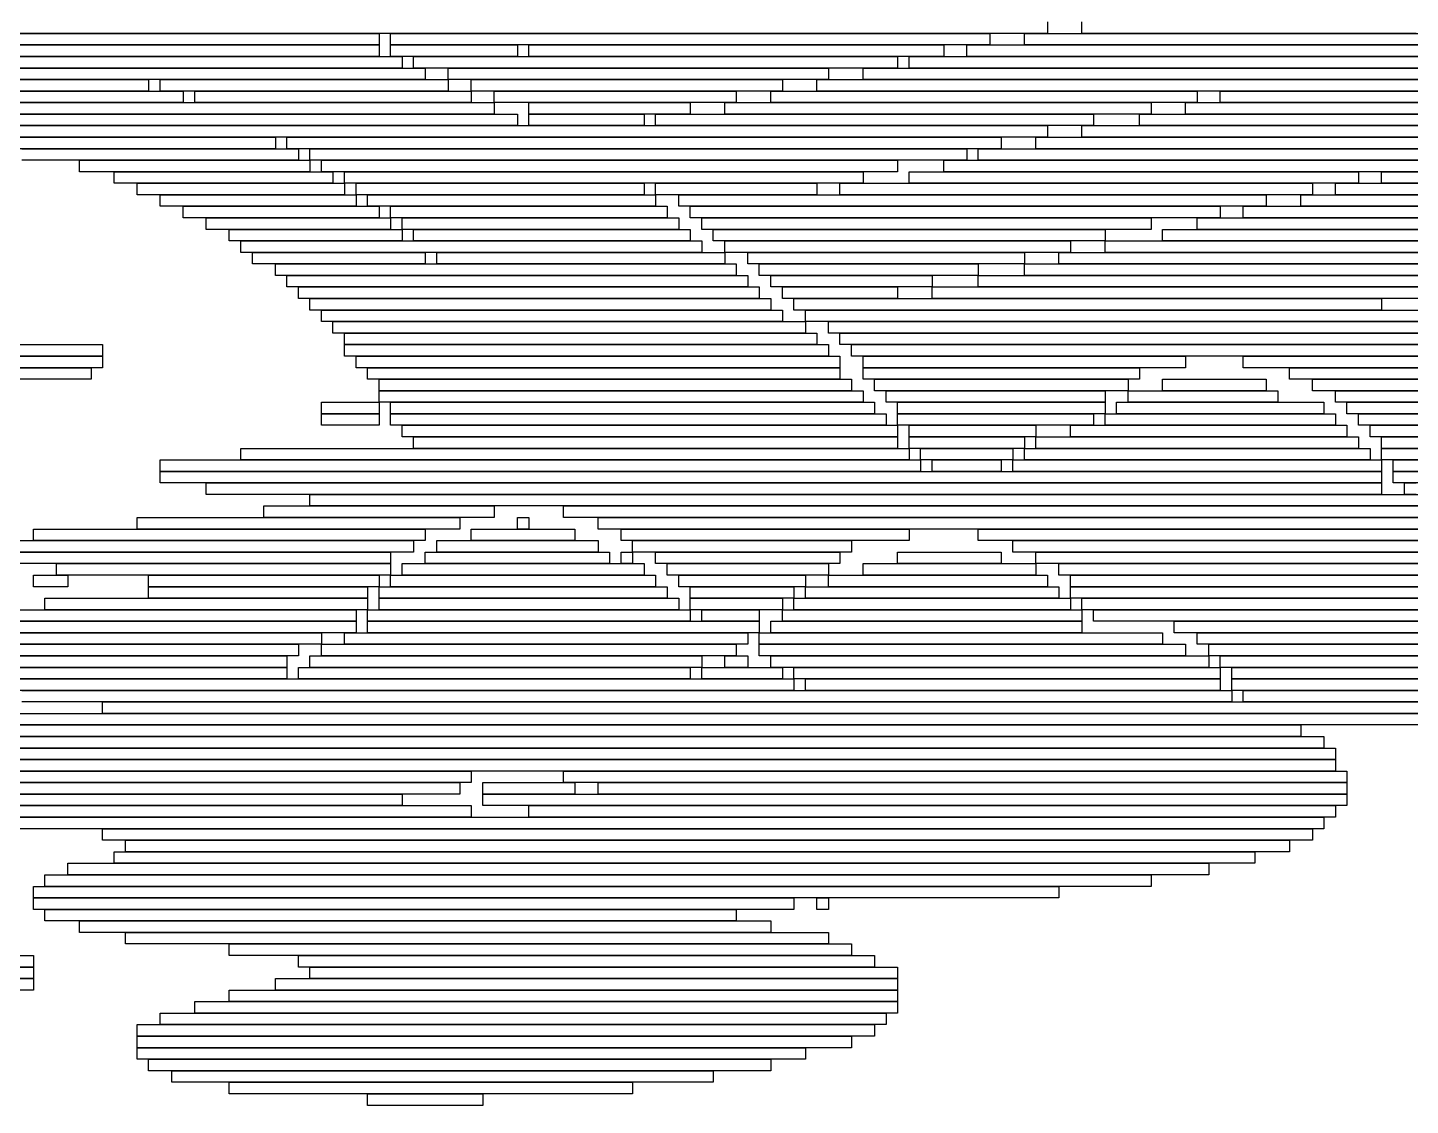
# Model space of a CAD drawing. Extents: x 294 to 729, y 311 to 714.
# Drawn here: x 519.5 to 639.5, y 311 to 404.5 of the extents above; entities that cross this region are included whole.
import ezdxf

# ---------------------------------------------------------------- set-up
doc = ezdxf.new("R2010")
doc.units = 0

msp = doc.modelspace()

# ---------------------------------------------------------------- linework, layer by layer
for p, q in [((608, 405), (608, 404)), ((611, 404), (611, 405)), ((478, 404), (550, 404)), ((608, 404), (481, 404)), ((550, 404), (550, 403)), ((551, 404), (603, 404)), ((551, 403), (551, 404)), ((603, 404), (603, 403)), ((606, 404), (642, 404)), ((606, 403), (606, 404)), ((640, 404), (611, 404)), ((474, 402), (552, 402)), ((550, 403), (478, 403)), ((500, 403), (550, 403)), ((550, 402), (500, 402)), ((550, 403), (550, 402)), ((603, 403), (551, 403)), ((551, 403), (562, 403)), ((551, 402), (551, 403)), ((562, 402), (551, 402)), ((552, 402), (552, 401)), ((553, 402), (595, 402)), ((553, 401), (553, 402)), ((562, 403), (562, 402)), ((563, 403), (599, 403)), ((563, 402), (563, 403)), ((599, 402), (563, 402)), ((595, 402), (595, 401)), ((596, 402), (645, 402)), ((596, 401), (596, 402)), ((599, 403), (599, 402)), ((601, 403), (643, 403)), ((601, 402), (601, 403)), ((643, 402), (601, 402)), ((642, 403), (606, 403)), ((552, 401), (474, 401)), ((492, 401), (554, 401)), ((595, 401), (553, 401)), ((554, 401), (554, 400)), ((556, 401), (589, 401)), ((556, 400), (556, 401)), ((589, 401), (589, 400)), ((592, 401), (646, 401)), ((592, 400), (592, 401)), ((645, 401), (596, 401)), ((489, 400), (530, 400)), ((554, 400), (492, 400)), ((530, 400), (530, 399)), ((531, 400), (556, 400)), ((531, 399), (531, 400)), ((589, 400), (556, 400)), ((556, 400), (556, 399)), ((558, 400), (585, 400)), ((558, 399), (558, 400)), ((585, 400), (585, 399)), ((588, 400), (648, 400)), ((588, 399), (588, 400)), ((646, 400), (592, 400)), ((486, 399), (533, 399)), ((530, 399), (489, 399)), ((556, 399), (531, 399)), ((533, 399), (533, 398)), ((534, 399), (558, 399)), ((534, 398), (534, 399)), ((585, 399), (558, 399)), ((558, 399), (558, 398)), ((560, 399), (581, 399)), ((560, 398), (560, 399)), ((581, 399), (581, 398)), ((584, 399), (621, 399)), ((584, 398), (584, 399)), ((648, 399), (588, 399)), ((621, 399), (621, 398)), ((623, 399), (649, 399)), ((623, 398), (623, 399)), ((463, 398), (560, 398)), ((533, 398), (486, 398)), ((558, 398), (534, 398)), ((581, 398), (560, 398)), ((560, 398), (560, 397)), ((563, 398), (577, 398)), ((563, 397), (563, 398)), ((577, 398), (577, 397)), ((580, 398), (617, 398)), ((580, 397), (580, 398)), ((621, 398), (584, 398)), ((617, 398), (617, 397)), ((620, 398), (650, 398)), ((620, 397), (620, 398)), ((649, 398), (623, 398)), ((461, 396), (608, 396)), ((560, 397), (463, 397)), ((463, 397), (562, 397)), ((562, 396), (463, 396)), ((562, 397), (562, 396)), ((577, 397), (563, 397)), ((563, 397), (573, 397)), ((563, 396), (563, 397)), ((573, 396), (563, 396)), ((573, 397), (573, 396)), ((574, 397), (612, 397)), ((574, 396), (574, 397)), ((612, 396), (574, 396)), ((617, 397), (580, 397)), ((608, 396), (608, 395)), ((611, 396), (653, 396)), ((611, 395), (611, 396)), ((612, 397), (612, 396)), ((616, 397), (652, 397)), ((616, 396), (616, 397)), ((652, 396), (616, 396)), ((650, 397), (620, 397)), ((460, 395), (541, 395)), ((608, 395), (461, 395)), ((541, 395), (541, 394)), ((542, 395), (604, 395)), ((542, 394), (542, 395)), ((604, 395), (604, 394)), ((607, 395), (654, 395)), ((607, 394), (607, 395)), ((653, 395), (611, 395)), ((541, 394), (460, 394)), ((519, 394), (543, 394)), ((604, 394), (542, 394)), ((543, 394), (543, 393)), ((544, 394), (601, 394)), ((544, 393), (544, 394)), ((601, 394), (601, 393)), ((602, 394), (655, 394)), ((602, 393), (602, 394)), ((654, 394), (607, 394)), ((543, 393), (519, 393)), ((524, 393), (544, 393)), ((524, 392), (524, 393)), ((601, 393), (544, 393)), ((544, 393), (544, 392)), ((545, 393), (595, 393)), ((545, 392), (545, 393)), ((595, 393), (595, 392)), ((599, 393), (656, 393)), ((599, 392), (599, 393)), ((655, 393), (602, 393)), ((544, 392), (524, 392)), ((527, 392), (546, 392)), ((527, 391), (527, 392)), ((595, 392), (545, 392)), ((546, 392), (546, 391)), ((547, 392), (592, 392)), ((547, 391), (547, 392)), ((592, 392), (592, 391)), ((596, 392), (635, 392)), ((596, 391), (596, 392)), ((656, 392), (599, 392)), ((635, 392), (635, 391)), ((637, 392), (658, 392)), ((637, 391), (637, 392)), ((546, 391), (527, 391)), ((529, 391), (547, 391)), ((529, 390), (529, 391)), ((547, 390), (529, 390)), ((531, 390), (548, 390)), ((531, 389), (531, 390)), ((592, 391), (547, 391)), ((547, 391), (547, 390)), ((548, 391), (573, 391)), ((548, 390), (548, 391)), ((573, 390), (548, 390)), ((548, 390), (548, 389)), ((549, 390), (574, 390)), ((549, 389), (549, 390)), ((573, 391), (573, 390)), ((574, 391), (588, 391)), ((574, 390), (574, 391)), ((588, 390), (574, 390)), ((574, 390), (574, 389)), ((576, 390), (627, 390)), ((576, 389), (576, 390)), ((588, 391), (588, 390)), ((590, 391), (631, 391)), ((590, 390), (590, 391)), ((631, 390), (590, 390)), ((635, 391), (596, 391)), ((627, 390), (627, 389)), ((630, 390), (660, 390)), ((630, 389), (630, 390)), ((631, 391), (631, 390)), ((633, 391), (659, 391)), ((633, 390), (633, 391)), ((659, 390), (633, 390)), ((658, 391), (637, 391)), ((548, 389), (531, 389)), ((533, 389), (550, 389)), ((533, 388), (533, 389)), ((574, 389), (549, 389)), ((550, 389), (550, 388)), ((551, 389), (575, 389)), ((551, 388), (551, 389)), ((575, 389), (575, 388)), ((627, 389), (576, 389)), ((577, 389), (623, 389)), ((577, 388), (577, 389)), ((623, 389), (623, 388)), ((625, 389), (661, 389)), ((625, 388), (625, 389)), ((660, 389), (630, 389)), ((550, 388), (533, 388)), ((535, 388), (551, 388)), ((535, 387), (535, 388)), ((575, 388), (551, 388)), ((551, 388), (551, 387)), ((552, 388), (576, 388)), ((552, 387), (552, 388)), ((576, 388), (576, 387)), ((623, 388), (577, 388)), ((578, 388), (617, 388)), ((578, 387), (578, 388)), ((617, 388), (617, 387)), ((621, 388), (661, 388)), ((621, 387), (621, 388)), ((661, 388), (625, 388)), ((551, 387), (535, 387)), ((537, 387), (552, 387)), ((537, 386), (537, 387)), ((576, 387), (552, 387)), ((552, 387), (552, 386)), ((553, 387), (577, 387)), ((553, 386), (553, 387)), ((577, 387), (577, 386)), ((617, 387), (578, 387)), ((579, 387), (613, 387)), ((579, 386), (579, 387)), ((613, 387), (613, 386)), ((618, 387), (663, 387)), ((618, 386), (618, 387)), ((661, 387), (621, 387)), ((552, 386), (537, 386)), ((538, 386), (578, 386)), ((538, 385), (538, 386)), ((577, 386), (553, 386)), ((578, 386), (578, 385)), ((613, 386), (579, 386)), ((580, 386), (610, 386)), ((580, 385), (580, 386)), ((610, 386), (610, 385)), ((613, 386), (664, 386)), ((613, 385), (613, 386)), ((663, 386), (618, 386)), ((578, 385), (538, 385)), ((539, 385), (554, 385)), ((539, 384), (539, 385)), ((554, 384), (539, 384)), ((541, 384), (581, 384)), ((541, 383), (541, 384)), ((554, 385), (554, 384)), ((555, 385), (580, 385)), ((555, 384), (555, 385)), ((580, 384), (555, 384)), ((610, 385), (580, 385)), ((580, 385), (580, 384)), ((581, 384), (581, 383)), ((582, 385), (606, 385)), ((582, 384), (582, 385)), ((606, 384), (582, 384)), ((583, 384), (602, 384)), ((583, 383), (583, 384)), ((602, 384), (602, 383)), ((606, 385), (606, 384)), ((606, 384), (666, 384)), ((606, 383), (606, 384)), ((609, 385), (665, 385)), ((609, 384), (609, 385)), ((665, 384), (609, 384)), ((664, 385), (613, 385)), ((581, 383), (541, 383)), ((542, 383), (582, 383)), ((542, 382), (542, 383)), ((582, 383), (582, 382)), ((602, 383), (583, 383)), ((584, 383), (598, 383)), ((584, 382), (584, 383)), ((598, 383), (598, 382)), ((602, 383), (645, 383)), ((602, 382), (602, 383)), ((666, 383), (606, 383)), ((582, 382), (542, 382)), ((543, 382), (583, 382)), ((543, 381), (543, 382)), ((583, 382), (583, 381)), ((598, 382), (584, 382)), ((585, 382), (595, 382)), ((585, 381), (585, 382)), ((595, 382), (595, 381)), ((598, 382), (641, 382)), ((598, 381), (598, 382)), ((645, 382), (602, 382)), ((583, 381), (543, 381)), ((544, 381), (584, 381)), ((544, 380), (544, 381)), ((584, 381), (584, 380)), ((595, 381), (585, 381)), ((586, 381), (637, 381)), ((586, 380), (586, 381)), ((641, 381), (598, 381)), ((637, 381), (637, 380)), ((584, 380), (544, 380)), ((545, 380), (585, 380)), ((545, 379), (545, 380)), ((585, 380), (585, 379)), ((637, 380), (586, 380)), ((587, 380), (669, 380)), ((587, 379), (587, 380)), ((585, 379), (545, 379)), ((546, 379), (587, 379)), ((546, 378), (546, 379)), ((587, 378), (546, 378)), ((547, 378), (588, 378)), ((547, 377), (547, 378)), ((669, 379), (587, 379)), ((587, 379), (587, 378)), ((588, 378), (588, 377)), ((589, 379), (670, 379)), ((589, 378), (589, 379)), ((670, 378), (589, 378)), ((590, 378), (670, 378)), ((590, 377), (590, 378)), ((497, 377), (526, 377)), ((526, 377), (526, 376)), ((588, 377), (547, 377)), ((547, 377), (589, 377)), ((547, 376), (547, 377)), ((589, 377), (589, 376)), ((670, 377), (590, 377)), ((591, 377), (671, 377)), ((591, 376), (591, 377)), ((443, 376), (526, 376)), ((526, 376), (497, 376)), ((526, 376), (526, 375)), ((589, 376), (547, 376)), ((548, 376), (590, 376)), ((548, 375), (548, 376)), ((590, 376), (590, 375)), ((671, 376), (591, 376)), ((592, 376), (620, 376)), ((592, 375), (592, 376)), ((620, 376), (620, 375)), ((625, 376), (671, 376)), ((625, 375), (625, 376)), ((526, 375), (443, 375)), ((443, 375), (525, 375)), ((525, 375), (525, 374)), ((590, 375), (548, 375)), ((549, 375), (590, 375)), ((549, 374), (549, 375)), ((590, 375), (590, 374)), ((620, 375), (592, 375)), ((592, 375), (616, 375)), ((592, 374), (592, 375)), ((616, 375), (616, 374)), ((671, 375), (625, 375)), ((629, 375), (671, 375)), ((629, 374), (629, 375)), ((525, 374), (443, 374)), ((590, 374), (549, 374)), ((550, 374), (591, 374)), ((550, 373), (550, 374)), ((591, 374), (591, 373)), ((616, 374), (592, 374)), ((593, 374), (615, 374)), ((593, 373), (593, 374)), ((615, 374), (615, 373)), ((618, 374), (627, 374)), ((618, 373), (618, 374)), ((627, 374), (627, 373)), ((671, 374), (629, 374)), ((631, 374), (685, 374)), ((631, 373), (631, 374)), ((545, 372), (550, 372)), ((545, 371), (545, 372)), ((591, 373), (550, 373)), ((550, 373), (592, 373)), ((550, 372), (550, 373)), ((592, 372), (550, 372)), ((550, 372), (550, 371)), ((551, 372), (593, 372)), ((551, 371), (551, 372)), ((592, 373), (592, 372)), ((615, 373), (593, 373)), ((593, 372), (593, 371)), ((594, 373), (613, 373)), ((594, 372), (594, 373)), ((613, 372), (594, 372)), ((595, 372), (613, 372)), ((595, 371), (595, 372)), ((613, 373), (613, 372)), ((613, 372), (613, 371)), ((614, 372), (632, 372)), ((614, 371), (614, 372)), ((615, 373), (628, 373)), ((615, 372), (615, 373)), ((628, 372), (615, 372)), ((627, 373), (618, 373)), ((628, 373), (628, 372)), ((685, 373), (631, 373)), ((632, 372), (632, 371)), ((633, 373), (681, 373)), ((633, 372), (633, 373)), ((681, 372), (633, 372)), ((634, 372), (670, 372)), ((634, 371), (634, 372)), ((550, 371), (545, 371)), ((545, 371), (550, 371)), ((545, 370), (545, 371)), ((550, 371), (550, 370)), ((593, 371), (551, 371)), ((551, 371), (594, 371)), ((551, 370), (551, 371)), ((594, 371), (594, 370)), ((613, 371), (595, 371)), ((595, 371), (612, 371)), ((595, 370), (595, 371)), ((612, 371), (612, 370)), ((613, 371), (633, 371)), ((613, 370), (613, 371)), ((632, 371), (614, 371)), ((633, 371), (633, 370)), ((670, 371), (634, 371)), ((635, 371), (672, 371)), ((635, 370), (635, 371)), ((550, 370), (545, 370)), ((594, 370), (551, 370)), ((552, 370), (595, 370)), ((552, 369), (552, 370)), ((612, 370), (595, 370)), ((595, 370), (595, 369)), ((596, 370), (607, 370)), ((596, 369), (596, 370)), ((607, 370), (607, 369)), ((610, 370), (634, 370)), ((610, 369), (610, 370)), ((633, 370), (613, 370)), ((634, 370), (634, 369)), ((672, 370), (635, 370)), ((636, 370), (674, 370)), ((636, 369), (636, 370)), ((595, 369), (552, 369)), ((553, 369), (595, 369)), ((553, 368), (553, 369)), ((595, 369), (595, 368)), ((607, 369), (596, 369)), ((596, 369), (606, 369)), ((596, 368), (596, 369)), ((606, 369), (606, 368)), ((607, 369), (635, 369)), ((607, 368), (607, 369)), ((634, 369), (610, 369)), ((635, 369), (635, 368)), ((674, 369), (636, 369)), ((637, 369), (675, 369)), ((637, 368), (637, 369)), ((538, 368), (596, 368)), ((538, 367), (538, 368)), ((595, 368), (553, 368)), ((606, 368), (596, 368)), ((596, 368), (596, 367)), ((597, 368), (605, 368)), ((597, 367), (597, 368)), ((605, 368), (605, 367)), ((606, 368), (636, 368)), ((606, 367), (606, 368)), ((635, 368), (607, 368)), ((636, 368), (636, 367)), ((675, 368), (637, 368)), ((637, 368), (675, 368)), ((637, 367), (637, 368)), ((531, 367), (597, 367)), ((531, 366), (531, 367)), ((597, 366), (531, 366)), ((531, 366), (637, 366)), ((531, 365), (531, 366)), ((596, 367), (538, 367)), ((605, 367), (597, 367)), ((597, 367), (597, 366)), ((598, 367), (604, 367)), ((598, 366), (598, 367)), ((604, 366), (598, 366)), ((604, 367), (604, 366)), ((605, 367), (637, 367)), ((605, 366), (605, 367)), ((637, 366), (605, 366)), ((636, 367), (606, 367)), ((675, 367), (637, 367)), ((637, 367), (637, 366)), ((637, 366), (637, 365)), ((638, 367), (676, 367)), ((638, 366), (638, 367)), ((676, 366), (638, 366)), ((638, 366), (676, 366)), ((638, 365), (638, 366)), ((637, 365), (531, 365)), ((535, 365), (637, 365)), ((535, 364), (535, 365)), ((637, 365), (637, 364)), ((676, 365), (638, 365)), ((639, 365), (640, 365)), ((639, 364), (639, 365)), ((637, 364), (535, 364)), ((544, 364), (643, 364)), ((544, 363), (544, 364)), ((640, 364), (639, 364)), ((540, 363), (560, 363)), ((540, 362), (540, 363)), ((643, 363), (544, 363)), ((560, 363), (560, 362)), ((566, 363), (645, 363)), ((566, 362), (566, 363)), ((529, 362), (557, 362)), ((529, 361), (529, 362)), ((560, 362), (540, 362)), ((557, 362), (557, 361)), ((562, 362), (563, 362)), ((562, 361), (562, 362)), ((563, 362), (563, 361)), ((645, 362), (566, 362)), ((569, 362), (646, 362)), ((569, 361), (569, 362)), ((518, 360), (553, 360)), ((520, 361), (554, 361)), ((520, 360), (520, 361)), ((554, 360), (520, 360)), ((557, 361), (529, 361)), ((553, 360), (553, 359)), ((554, 361), (554, 360)), ((555, 360), (569, 360)), ((555, 359), (555, 360)), ((558, 361), (567, 361)), ((558, 360), (558, 361)), ((567, 360), (558, 360)), ((563, 361), (562, 361)), ((567, 361), (567, 360)), ((646, 361), (569, 361)), ((569, 360), (569, 359)), ((571, 361), (596, 361)), ((571, 360), (571, 361)), ((596, 360), (571, 360)), ((572, 360), (591, 360)), ((572, 359), (572, 360)), ((591, 360), (591, 359)), ((596, 361), (596, 360)), ((602, 361), (647, 361)), ((602, 360), (602, 361)), ((647, 360), (602, 360)), ((605, 360), (648, 360)), ((605, 359), (605, 360)), ((553, 359), (518, 359)), ((518, 359), (551, 359)), ((551, 359), (551, 358)), ((554, 359), (570, 359)), ((554, 358), (554, 359)), ((569, 359), (555, 359)), ((570, 359), (570, 358)), ((571, 359), (572, 359)), ((571, 358), (571, 359)), ((591, 359), (572, 359)), ((572, 359), (572, 358)), ((574, 359), (590, 359)), ((574, 358), (574, 359)), ((590, 359), (590, 358)), ((595, 359), (604, 359)), ((595, 358), (595, 359)), ((604, 359), (604, 358)), ((648, 359), (605, 359)), ((607, 359), (649, 359)), ((607, 358), (607, 359)), ((551, 358), (518, 358)), ((522, 358), (551, 358)), ((522, 357), (522, 358)), ((551, 358), (551, 357)), ((552, 358), (573, 358)), ((552, 357), (552, 358)), ((570, 358), (554, 358)), ((572, 358), (571, 358)), ((573, 358), (573, 357)), ((590, 358), (574, 358)), ((575, 358), (589, 358)), ((575, 357), (575, 358)), ((589, 358), (589, 357)), ((592, 358), (607, 358)), ((592, 357), (592, 358)), ((604, 358), (595, 358)), ((649, 358), (607, 358)), ((607, 358), (607, 357)), ((609, 358), (649, 358)), ((609, 357), (609, 358)), ((520, 357), (523, 357)), ((520, 356), (520, 357)), ((551, 357), (522, 357)), ((523, 357), (523, 356)), ((530, 357), (550, 357)), ((530, 356), (530, 357)), ((550, 357), (550, 356)), ((551, 357), (574, 357)), ((551, 356), (551, 357)), ((573, 357), (552, 357)), ((574, 357), (574, 356)), ((589, 357), (575, 357)), ((576, 357), (587, 357)), ((576, 356), (576, 357)), ((587, 357), (587, 356)), ((589, 357), (608, 357)), ((589, 356), (589, 357)), ((607, 357), (592, 357)), ((608, 357), (608, 356)), ((649, 357), (609, 357)), ((610, 357), (671, 357)), ((610, 356), (610, 357)), ((523, 356), (520, 356)), ((550, 356), (530, 356)), ((530, 356), (549, 356)), ((530, 355), (530, 356)), ((549, 356), (549, 355)), ((550, 356), (575, 356)), ((550, 355), (550, 356)), ((574, 356), (551, 356)), ((575, 356), (575, 355)), ((587, 356), (576, 356)), ((577, 356), (586, 356)), ((577, 355), (577, 356)), ((586, 356), (586, 355)), ((587, 356), (609, 356)), ((587, 355), (587, 356)), ((608, 356), (589, 356)), ((609, 356), (609, 355)), ((671, 356), (610, 356)), ((610, 356), (650, 356)), ((610, 355), (610, 356)), ((516, 354), (548, 354)), ((521, 355), (549, 355)), ((521, 354), (521, 355)), ((549, 354), (521, 354)), ((549, 355), (530, 355)), ((548, 354), (548, 353)), ((549, 355), (549, 354)), ((549, 354), (577, 354)), ((549, 353), (549, 354)), ((575, 355), (550, 355)), ((550, 355), (576, 355)), ((550, 354), (550, 355)), ((576, 354), (550, 354)), ((576, 355), (576, 354)), ((586, 355), (577, 355)), ((577, 355), (585, 355)), ((577, 354), (577, 355)), ((585, 354), (577, 354)), ((577, 354), (577, 353)), ((578, 354), (583, 354)), ((578, 353), (578, 354)), ((583, 354), (583, 353)), ((585, 355), (585, 354)), ((585, 354), (611, 354)), ((585, 353), (585, 354)), ((586, 355), (610, 355)), ((586, 354), (586, 355)), ((610, 354), (586, 354)), ((609, 355), (587, 355)), ((650, 355), (610, 355)), ((610, 355), (610, 354)), ((611, 355), (653, 355)), ((611, 354), (611, 355)), ((653, 354), (611, 354)), ((611, 354), (611, 353)), ((612, 354), (661, 354)), ((612, 353), (612, 354)), ((509, 353), (548, 353)), ((548, 353), (516, 353)), ((548, 353), (548, 352)), ((577, 353), (549, 353)), ((549, 353), (583, 353)), ((549, 352), (549, 353)), ((583, 353), (578, 353)), ((583, 353), (583, 352)), ((584, 353), (611, 353)), ((584, 352), (584, 353)), ((611, 353), (585, 353)), ((611, 353), (611, 352)), ((661, 353), (612, 353)), ((619, 353), (656, 353)), ((619, 352), (619, 353)), ((504, 352), (545, 352)), ((548, 352), (509, 352)), ((545, 352), (545, 351)), ((547, 352), (582, 352)), ((547, 351), (547, 352)), ((583, 352), (549, 352)), ((582, 352), (582, 351)), ((583, 352), (618, 352)), ((583, 351), (583, 352)), ((611, 352), (584, 352)), ((618, 352), (618, 351)), ((656, 352), (619, 352)), ((621, 352), (657, 352)), ((621, 351), (621, 352)), ((545, 351), (504, 351)), ((504, 351), (543, 351)), ((543, 351), (543, 350)), ((545, 351), (581, 351)), ((545, 350), (545, 351)), ((582, 351), (547, 351)), ((581, 351), (581, 350)), ((618, 351), (583, 351)), ((583, 351), (620, 351)), ((583, 350), (583, 351)), ((620, 351), (620, 350)), ((657, 351), (621, 351)), ((622, 351), (657, 351)), ((622, 350), (622, 351)), ((543, 350), (504, 350)), ((504, 350), (542, 350)), ((542, 350), (542, 349)), ((544, 350), (578, 350)), ((544, 349), (544, 350)), ((581, 350), (545, 350)), ((578, 350), (578, 349)), ((580, 350), (582, 350)), ((580, 349), (580, 350)), ((582, 350), (582, 349)), ((620, 350), (583, 350)), ((584, 350), (622, 350)), ((584, 349), (584, 350)), ((657, 350), (622, 350)), ((622, 350), (622, 349)), ((623, 350), (656, 350)), ((623, 349), (623, 350)), ((542, 349), (504, 349)), ((507, 349), (542, 349)), ((542, 348), (507, 348)), ((514, 348), (586, 348)), ((542, 349), (542, 348)), ((543, 349), (577, 349)), ((543, 348), (543, 349)), ((577, 348), (543, 348)), ((578, 349), (544, 349)), ((577, 349), (577, 348)), ((578, 349), (585, 349)), ((578, 348), (578, 349)), ((585, 348), (578, 348)), ((582, 349), (580, 349)), ((622, 349), (584, 349)), ((585, 349), (585, 348)), ((586, 349), (623, 349)), ((586, 348), (586, 349)), ((623, 348), (586, 348)), ((586, 348), (586, 347)), ((587, 348), (623, 348)), ((587, 347), (587, 348)), ((656, 349), (623, 349)), ((623, 349), (623, 348)), ((623, 348), (623, 347)), ((624, 349), (655, 349)), ((624, 348), (624, 349)), ((655, 348), (624, 348)), ((624, 348), (653, 348)), ((624, 347), (624, 348)), ((586, 347), (514, 347)), ((519, 347), (624, 347)), ((623, 347), (587, 347)), ((653, 347), (624, 347)), ((624, 347), (624, 346)), ((625, 347), (651, 347)), ((625, 346), (625, 347)), ((624, 346), (519, 346)), ((526, 346), (647, 346)), ((526, 345), (526, 346)), ((651, 346), (625, 346)), ((512, 345), (641, 345)), ((647, 345), (526, 345)), ((507, 344), (630, 344)), ((641, 344), (512, 344)), ((630, 344), (630, 343)), ((497, 342), (633, 342)), ((500, 343), (632, 343)), ((632, 342), (500, 342)), ((630, 343), (507, 343)), ((632, 343), (632, 342)), ((633, 342), (633, 341)), ((496, 341), (633, 341)), ((633, 341), (497, 341)), ((633, 341), (633, 340)), ((633, 340), (496, 340)), ((496, 340), (558, 340)), ((558, 340), (558, 339)), ((566, 340), (634, 340)), ((566, 339), (566, 340)), ((634, 340), (634, 339)), ((558, 339), (496, 339)), ((497, 339), (557, 339)), ((557, 339), (557, 338)), ((559, 339), (567, 339)), ((559, 338), (559, 339)), ((634, 339), (566, 339)), ((567, 339), (567, 338)), ((569, 339), (634, 339)), ((569, 338), (569, 339)), ((634, 339), (634, 338)), ((557, 338), (497, 338)), ((500, 338), (552, 338)), ((552, 338), (552, 337)), ((567, 338), (559, 338)), ((559, 338), (634, 338)), ((559, 337), (559, 338)), ((634, 338), (569, 338)), ((634, 338), (634, 337)), ((552, 337), (500, 337)), ((505, 337), (558, 337)), ((558, 336), (505, 336)), ((515, 336), (632, 336)), ((558, 337), (558, 336)), ((634, 337), (559, 337)), ((563, 337), (633, 337)), ((563, 336), (563, 337)), ((633, 336), (563, 336)), ((632, 336), (632, 335)), ((633, 337), (633, 336)), ((632, 335), (515, 335)), ((526, 335), (631, 335)), ((526, 334), (526, 335)), ((631, 335), (631, 334)), ((631, 334), (526, 334)), ((528, 334), (629, 334)), ((528, 333), (528, 334)), ((629, 334), (629, 333)), ((527, 333), (626, 333)), ((527, 332), (527, 333)), ((629, 333), (528, 333)), ((626, 333), (626, 332)), ((523, 332), (622, 332)), ((523, 331), (523, 332)), ((626, 332), (527, 332)), ((622, 332), (622, 331)), ((520, 330), (609, 330)), ((520, 329), (520, 330)), ((521, 331), (617, 331)), ((521, 330), (521, 331)), ((617, 330), (521, 330)), ((622, 331), (523, 331)), ((609, 330), (609, 329)), ((617, 331), (617, 330)), ((609, 329), (520, 329)), ((520, 329), (586, 329)), ((520, 328), (520, 329)), ((586, 329), (586, 328)), ((588, 329), (589, 329)), ((588, 328), (588, 329)), ((589, 329), (589, 328)), ((586, 328), (520, 328)), ((521, 328), (581, 328)), ((521, 327), (521, 328)), ((581, 328), (581, 327)), ((589, 328), (588, 328)), ((581, 327), (521, 327)), ((524, 327), (584, 327)), ((524, 326), (524, 327)), ((584, 327), (584, 326)), ((584, 326), (524, 326)), ((528, 326), (589, 326)), ((528, 325), (528, 326)), ((589, 326), (589, 325)), ((420, 324), (520, 324)), ((520, 324), (520, 323)), ((589, 325), (528, 325)), ((537, 325), (591, 325)), ((537, 324), (537, 325)), ((591, 324), (537, 324)), ((543, 324), (593, 324)), ((543, 323), (543, 324)), ((591, 325), (591, 324)), ((593, 324), (593, 323)), ((520, 323), (420, 323)), ((421, 323), (520, 323)), ((520, 323), (520, 322)), ((593, 323), (543, 323)), ((544, 323), (595, 323)), ((544, 322), (544, 323)), ((595, 323), (595, 322)), ((520, 322), (421, 322)), ((423, 322), (520, 322)), ((520, 322), (520, 321)), ((541, 322), (595, 322)), ((541, 321), (541, 322)), ((595, 322), (544, 322)), ((595, 322), (595, 321)), ((520, 321), (423, 321)), ((537, 321), (595, 321)), ((537, 320), (537, 321)), ((595, 321), (541, 321)), ((595, 321), (595, 320)), ((534, 320), (595, 320)), ((534, 319), (534, 320)), ((595, 320), (537, 320)), ((595, 320), (595, 319)), ((529, 318), (593, 318)), ((529, 317), (529, 318)), ((531, 319), (594, 319)), ((531, 318), (531, 319)), ((594, 318), (531, 318)), ((595, 319), (534, 319)), ((593, 318), (593, 317)), ((594, 319), (594, 318)), ((593, 317), (529, 317)), ((529, 317), (591, 317)), ((529, 316), (529, 317)), ((591, 317), (591, 316)), ((591, 316), (529, 316)), ((529, 316), (587, 316)), ((529, 315), (529, 316)), ((587, 316), (587, 315)), ((587, 315), (529, 315)), ((530, 315), (584, 315)), ((530, 314), (530, 315)), ((584, 315), (584, 314)), ((584, 314), (530, 314)), ((532, 314), (579, 314)), ((532, 313), (532, 314)), ((579, 314), (579, 313)), ((579, 313), (532, 313)), ((537, 313), (572, 313)), ((537, 312), (537, 313)), ((572, 312), (537, 312)), ((549, 312), (559, 312)), ((549, 311), (549, 312)), ((559, 312), (559, 311)), ((572, 313), (572, 312)), ((559, 311), (549, 311))]:
    msp.add_line(p, q)

doc.saveas('drawing.dxf')
